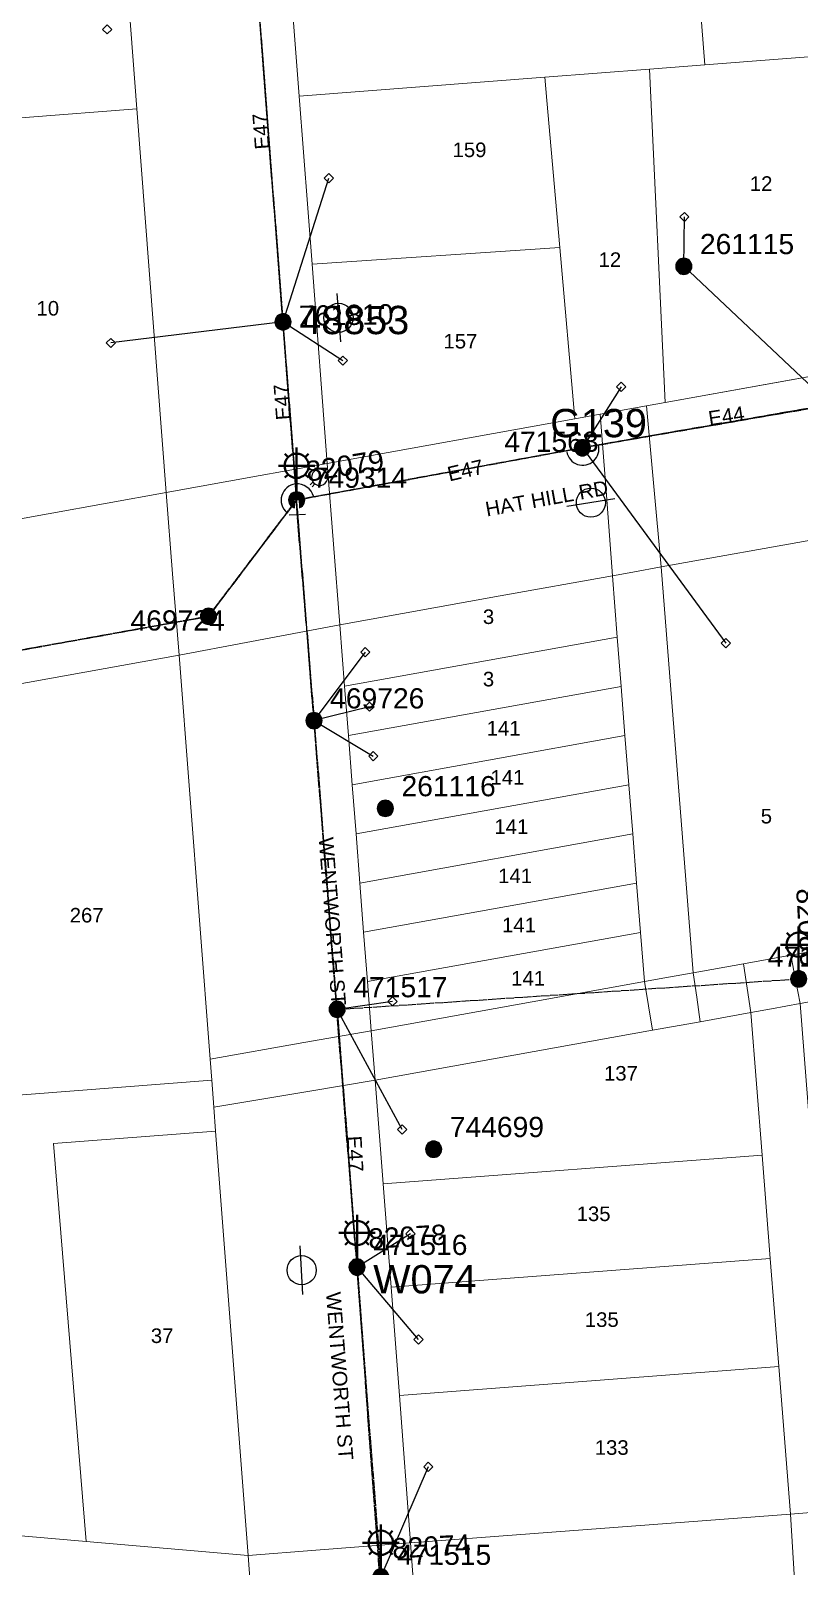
# Model space of a CAD drawing. Header units: metres. Extents: x 248068 to 248760, y 6274625 to 6275817.
# Drawn here: x 248234.1 to 248329.2, y 6275172.9 to 6275362.7 of the extents above; entities that cross this region are included whole.
import ezdxf
from ezdxf.enums import TextEntityAlignment as Align

# ---------------------------------------------------------------- set-up
doc = ezdxf.new("R2010")
doc.units = ezdxf.units.M
doc.linetypes.add('Cable Exist OH', pattern=[1, 1, 0])
doc.layers.get('0').update_dxf_attribs({"color": 6})
doc.layers.add('Cadastre Land Parcels_SP_EXT', color=9, linetype='Continuous', lineweight=5)
doc.layers.add('Cadastre Roads_SP_EXT', color=9, linetype='Continuous', lineweight=5)
for name, color, linetype in [('Equip_SP_HV_EXT', 7, 'Continuous'), ('Equip_SP_LV_EXT', 7, 'Continuous'), ('Equip_SP_SL_EXT', 7, 'Continuous'), ('Mains_HV_EXT', 7, 'Continuous'), ('Mains_LV_EXT', 7, 'Continuous'), ('Mains_SL_EXT', 7, 'Continuous'), ('Services_SP_EXT', 7, 'Continuous'), ('SupportsOH_SP_TR_HV_LV_SL_EXT', 7, 'Continuous')]:
    doc.layers.add(name, color=color, linetype=linetype)
doc.layers.get('0').freeze()
doc.styles.add('HVSW_LABEL', font='arial.ttf')
doc.styles.add('iecARIAL', font='arial.ttf', dxfattribs={"height": 2})
doc.styles.add('POLE_LABEL', font='arial.ttf')
doc.styles.get("Standard").update_dxf_attribs({"font": 'arial.ttf'})

# ---------------------------------------------------------------- blocks, each defined once
blk = doc.blocks.new('LV_OH_LINKS_OPEN_EXT')
for p, q in [((-0.17, 4.97), (-0.17, 5.46)), ((0.17, 4.97), (0.17, 5.46)), ((-0.17, 3), (-0.17, 2.5)), ((0.17, 3), (0.17, 2.5))]:
    blk.add_line(p, q)
blk.add_lwpolyline([(0, 2.99, 1), (0, 4.98, 1)], format="xyb", close=True)
at = {"flags": 9}
for tag, p in [('ACTUAL_STATUS', (0, 0)), ('CONSTRUCTED_VOLTAGE', (0, -0.2)), ('OPERATING_VOLTAGE', (0, -0.6)), ('ORIENTATION', (0, -0.8)), ('OWNED_BY', (0, -1)), ('STATE', (0, -1.2)), ('SWITCH_TYPE', (0, -1.4)), ('NO_PHASES', (0, -0.4)), ('USAGE', (0, -1.6)), ('LEGEND', (0, -1.8)), ('NOTES', (0, -2))]:
    blk.add_attdef(tag, text='', height=0.2, dxfattribs=at).set_placement(p, align=Align.MIDDLE_LEFT)
at = {"flags": 1}
blk.add_attdef('Z', (0, 0), '', height=0.2, dxfattribs=at)
blk = doc.blocks.new('SL_LANTERN_EXT')
at = {"lineweight": 40}
for p, q in [((0, 1.97), (0, 6.47)), ((-2.25, 4.22), (2.25, 4.22)), ((-1.46, 5.68), (-1.06, 5.28)), ((1.46, 5.68), (1.06, 5.28)), ((-1.46, 2.76), (-1.06, 3.16)), ((0, 0), (0, 2.72)), ((1.46, 2.76), (1.06, 3.16))]:
    blk.add_line(p, q, dxfattribs=at)
blk.add_circle((0, 4.22), 1.5, dxfattribs=at)
at = {"style": 'iecARIAL', "flags": 8}
blk.add_attdef('ASSET_NUM', (1.5, 1.5), '', height=2.5, dxfattribs=at)
for tag, p, height, flags in [('OPERATING_VOLTAGE', (0.98, -1.65), 0.2, 9), ('ORIENTATION', (0.98, -1.85), 0.2, 9), ('OWNED_BY', (0.98, -2.05), 0.2, 9), ('CONSTRUCTED_VOLTAGE', (0.98, -0.65), 0.2, 9), ('CONTROL_TYPE', (0.98, -0.85), 0.2, 9), ('LANTERN_PURPOSE', (0.98, -1.05), 0.2, 9), ('LANTERN_TYPE', (0.98, -1.25), 0.2, 9), ('NO_PHASES', (0.98, -1.45), 0.2, 9), ('LNUMBER', (2.18, -3.25), 2.5, 8), ('STATE', (0.98, -2.25), 0.2, 9), ('USAGE', (0.98, -2.45), 0.2, 9), ('CEXIST', (0.98, -2.65), 0.2, 9), ('CNEW', (0.98, -2.85), 0.2, 9), ('CNUMBER', (0.98, -3.05), 0.2, 9), ('CREMOVE', (0.98, -3.25), 0.2, 9), ('CREPLACE', (0.98, -3.45), 0.2, 9), ('LKINGHEIGHT', (0.98, -3.65), 0.2, 9), ('LBRACKET', (0.98, -3.85), 0.2, 9), ('LBRACKETVOCAB', (0.98, -4.05), 0.2, 9), ('LCATEGORY', (0.98, -4.25), 0.2, 9), ('LCHARGE1', (0.98, -4.45), 0.2, 9), ('LCHARGE1PERCENT', (0.98, -4.65), 0.2, 9), ('LCHARGE2', (0.98, -4.85), 0.2, 9), ('LCHARGE2PERCENT', (0.98, -5.05), 0.2, 9), ('LCHARGE3', (0.98, -5.25), 0.2, 9), ('LCHARGE3PERCENT', (0.98, -5.45), 0.2, 9), ('LEXIST', (0.98, -5.65), 0.2, 9), ('LLAMP', (0.98, -5.85), 0.2, 9), ('LLAMPVOCAB', (0.98, -6.05), 0.2, 9), ('LMAST', (0.98, -6.25), 0.2, 9), ('LMASTVOCAB', (0.98, -6.45), 0.2, 9), ('LNEW', (0.98, -6.65), 0.2, 9), ('LANTNUMBER', (0.98, -6.85), 0.2, 9), ('LOUTREACH', (0.98, -7.25), 0.2, 9), ('LOUTREACHVOCAB', (0.98, -7.45), 0.2, 9), ('LRATECODE', (0.98, -7.65), 0.2, 9), ('STREETNAME', (0.98, -9.25), 0.2, 9), ('SUBURB', (0.98, -9.45), 0.2, 1), ('LREMOVE', (0.98, -7.85), 0.2, 9), ('LREPLACE', (0.98, -8.05), 0.2, 9), ('LTYPE', (0.98, -8.25), 0.2, 9), ('LTYPEVOCAB', (0.98, -8.45), 0.2, 9), ('LEGEND', (0.98, -8.65), 0.2, 9), ('LOCATION', (0.98, -8.85), 0.2, 9), ('NOTES', (0.98, -9.05), 0.2, 9)]:
    blk.add_attdef(tag, p, '', height=height, dxfattribs=dict(flags=flags))
blk = doc.blocks.new('CCP_EXT')
at = {"flags": 9}
for tag, p in [('STATE', (0, -1.8)), ('NOTES', (0, -2))]:
    blk.add_attdef(tag, text='', height=0.2, dxfattribs=at).set_placement(p, align=Align.MIDDLE_LEFT)
blk.add_wipeout([(0, 0.57), (0.57, 0), (0, -0.57), (-0.57, 0)])
blk.add_lwpolyline([(-0.57, 0), (0, 0.57), (0.57, 0), (0, -0.57), (-0.57, 0)])
at = {"flags": 1}
blk.add_attdef('Z', (0, 0), '', height=0.2, dxfattribs=at)
at = {"flags": 9}
for tag, p in [('CCP_TYPE', (0, 0)), ('CONSTRUCTED_VOLTAGE', (0, -0.2)), ('OPERATING_VOLTAGE', (0, -0.6)), ('ORIENTATION', (0, -0.8)), ('OWNED_BY', (0, -1)), ('NO_PHASES', (0, -0.4)), ('USAGE', (0, -1.2)), ('LEGEND', (0, -1.4)), ('LIFE_SUPPORT', (0, -1.6))]:
    blk.add_attdef(tag, text='', height=0.2, dxfattribs=at).set_placement(p, align=Align.MIDDLE_LEFT)
blk = doc.blocks.new('POLE_EXT')
blk.add_hatch(color=256).paths.add_polyline_path([(-1, 0, 1), (1, 0, 1)])
blk.add_lwpolyline([(-1, 0, 1), (1, 0, 1)], format="xyb", close=True)
for tag, height, flags, p in [('pNumber', 2.5, 8, (-17.84, 2.07)), ('OWNED_BY', 0.2, 9, (1.35, -0.4)), ('SPECIAL_USE', 0.2, 9, (1.35, -0.8)), ('STATE', 0.2, 9, (1.35, -1)), ('cLV', 0.2, 9, (1.35, -1.4)), ('hDepth', 0.2, 9, (1.35, -1.6)), ('hDia', 0.2, 9, (1.35, -1.8)), ('PARENT', 0.2, 9, (1.35, -0.6)), ('USAGE', 0.2, 9, (1.35, -1.2)), ('cHV', 0.2, 9, (1.35, -2)), ('cLinedev', 0.2, 9, (1.35, -3.4)), ('pExisting', 0.2, 9, (1.35, -3.8)), ('LBRACKET', 0.2, 9, (1.35, -2.2)), ('LExisting', 0.2, 9, (1.35, -2.4)), ('LANTNUMBER', 0.2, 9, (1.35, -2.6)), ('LOther', 0.2, 9, (1.35, -2.8)), ('LRemove', 0.2, 9, (1.35, -3)), ('LEGEND', 0.2, 9, (1.35, -3.2)), ('LOCATION', 0.2, 9, (1.35, -3.6)), ('pFooting', 0.2, 9, (1.35, -4.4)), ('pNew', 0.2, 9, (1.35, -4.6)), ('pRelocate', 0.2, 9, (1.35, -5)), ('pRemove', 0.2, 9, (1.35, -5.2)), ('pReplace', 0.2, 9, (1.35, -5.4)), ('pStay', 0.2, 9, (1.35, -5.6)), ('PFNUMBER', 0.2, 9, (1.35, -4)), ('NEWPFNUMBER', 0.2, 9, (1.35, -4.2)), ('pType', 0.2, 9, (1.35, -5.8)), ('cspan', 0.2, 9, (1.35, -6)), ('STREETNAME', 0.2, 9, (1.35, -6.2)), ('SUBURB', 0.2, 9, (1.35, -6.4)), ('OPERATED_BY', 0.2, 9, (1.36, -7.01)), ('NOTES', 0.2, 9, (1.35, -6.6)), ('MAINTAINED_BY', 0.2, 9, (1.36, -6.81))]:
    blk.add_attdef(tag, text='', height=height, dxfattribs=dict(flags=flags)).set_placement(p, align=Align.MIDDLE_LEFT)
at = {"style": 'POLE_LABEL'}
for tag, height, flags, p in [('ASSET_NUM', 2.5, 8, (2, 2)), ('STRUCTURE_PLANT_NUMBER', 0.2, 9, (1.35, 0.03)), ('STREET_CODE', 0.2, 9, (1.35, -0.2))]:
    blk.add_attdef(tag, text='', height=height, dxfattribs=dict(at, flags=flags)).set_placement(p, align=Align.MIDDLE_LEFT)
at = {"flags": 1}
blk.add_attdef('Z', (1.35, -7.33), '', height=0.2, dxfattribs=at)
blk = doc.blocks.new('HV_ABS_CLOSED_EXT')
blk.add_line((-3, 6.87), (3, 6.87))
blk.add_circle((0, 6.87), 1.8)
at = {"style": 'HVSW_LABEL'}
for tag, height, flags, p in [('ASSET_NUM', 3.5, 8, (2, 2)), ('STREET_CODE', 0.2, 9, (0, -0.2))]:
    blk.add_attdef(tag, text='', height=height, dxfattribs=dict(at, flags=flags)).set_placement(p, align=Align.MIDDLE_LEFT)
at = {"flags": 1}
blk.add_attdef('Z', (0, 0), '', height=0.2, dxfattribs=at)
at = {"flags": 9}
for tag, p in [('ACTUAL_STATUS', (0, -0.4)), ('CONSTRUCTED_VOLTAGE', (0, -0.6)), ('OPERATING_VOLTAGE', (0, -1)), ('ORIENTATION', (0, -1.2)), ('OWNED_BY', (0, -1.4)), ('STATE', (0, -1.6)), ('SWITCH_TYPE', (0, -1.8)), ('NO_PHASES', (0, -0.8)), ('USAGE', (0, -2)), ('STREETNAME', (0, -2.6)), ('SUBURB', (0, -2.8)), ('LEGEND', (0, -2.2)), ('LOCATION', (0, -2.4)), ('NOTES', (0, -3))]:
    blk.add_attdef(tag, text='', height=0.2, dxfattribs=at).set_placement(p, align=Align.MIDDLE_LEFT)
blk = doc.blocks.new('End Shackle_EXT')
at = {"flags": 9}
for tag, p in [('USAGE', (0, -1.4)), ('NOTES', (0, -1.6))]:
    blk.add_attdef(tag, text='', height=0.2, dxfattribs=at).set_placement(p, align=Align.MIDDLE_LEFT)
blk.add_wipeout([(0, 0.25), (1.81, 0.25), (1.82, -0.25), (0, -0.25)])
blk.add_line((1.81, -1), (1.81, 1))
at = {"flags": 1}
blk.add_attdef('Z', (0, 0), '', height=0.2, dxfattribs=at)
at = {"flags": 9}
for tag, p in [('CONNECTOR_TYPE', (0, 0)), ('CONSTRUCTED_VOLTAGE', (0, -0.2)), ('OPERATING_VOLTAGE', (0, -0.6)), ('ORIENTATION', (0, -0.8)), ('OWNED_BY', (0, -1)), ('STATE', (0, -1.2)), ('NO_PHASES', (0, -0.4))]:
    blk.add_attdef(tag, text='', height=0.2, dxfattribs=at).set_placement(p, align=Align.MIDDLE_LEFT)

msp = doc.modelspace()

# ---------------------------------------------------------------- linework, layer by layer
at = {"layer": 'Cadastre Land Parcels_SP_EXT', "linetype": 'Continuous'}
for points in [[(248315.91, 6275378.51), (248314.35, 6275398.58), (248264.18, 6275394.68), (248267.27, 6275354.57), (248297.69, 6275356.91), (248310.64, 6275357.91), (248317.46, 6275358.43), (248315.91, 6275378.51)], [(248367.65, 6275362.31), (248366.08, 6275382.38), (248315.91, 6275378.51), (248317.46, 6275358.43), (248335.6, 6275359.82), (248357, 6275361.45), (248367.65, 6275362.31)], [(248247.22, 6275353), (248245.67, 6275373.09), (248195.51, 6275369.21), (248196, 6275362.49), (248197, 6275349.08), (248219.55, 6275350.87), (248247.22, 6275353)], [(248338.89, 6275321.44), (248335.6, 6275359.82), (248317.46, 6275358.43), (248310.64, 6275357.91), (248312.56, 6275316.7), (248338.89, 6275321.44)], [(248299.53, 6275335.87), (248297.94, 6275354.03), (248297.69, 6275356.91), (248267.27, 6275354.57), (248268.88, 6275333.8), (248299.53, 6275335.87)], [(248312.56, 6275316.7), (248310.64, 6275357.91), (248297.69, 6275356.91), (248297.94, 6275354.03), (248299.53, 6275335.87), (248301.38, 6275314.69), (248304.53, 6275315.25), (248310.27, 6275316.29), (248312.56, 6275316.7)], [(248247.22, 6275353), (248219.55, 6275350.87), (248221.59, 6275300.32), (248250.85, 6275305.59), (248247.22, 6275353)], [(248301.38, 6275314.69), (248299.53, 6275335.87), (248268.88, 6275333.8), (248270.77, 6275309.16), (248301.38, 6275314.69)], [(248335.91, 6275249.81), (248331.98, 6275299.92), (248312.06, 6275296.38), (248316.03, 6275246.23), (248322.24, 6275247.35), (248328.09, 6275248.4), (248335.91, 6275249.81)], [(248306.63, 6275287.7), (248306.05, 6275295.29), (248292.14, 6275292.8), (248272.32, 6275289.23), (248272.91, 6275281.63), (248306.63, 6275287.7)], [(248307.11, 6275281.62), (248306.63, 6275287.7), (248272.91, 6275281.63), (248273.38, 6275275.55), (248307.11, 6275281.62)], [(248256.27, 6275235.54), (248252.43, 6275285.46), (248212.82, 6275278.34), (248216.54, 6275229.88), (248256.47, 6275232.95), (248256.27, 6275235.54)], [(248307.11, 6275281.62), (248273.38, 6275275.55), (248273.85, 6275269.47), (248307.58, 6275275.54), (248307.11, 6275281.62)], [(248152.91, 6275267.57), (248157.96, 6275203.38), (248210.07, 6275199.29), (248216.18, 6275198.75), (248214.39, 6275178.23), (248240.93, 6275175.93), (248236.89, 6275225.12), (248256.95, 6275226.66), (248256.73, 6275229.6), (248256.47, 6275232.95), (248216.54, 6275229.88), (248212.82, 6275278.34), (248152.91, 6275267.57)], [(248308.06, 6275269.46), (248307.58, 6275275.54), (248273.85, 6275269.47), (248274.32, 6275263.39), (248308.06, 6275269.46)], [(248308.54, 6275263.38), (248308.06, 6275269.46), (248274.32, 6275263.39), (248274.79, 6275257.31), (248308.54, 6275263.38)], [(248275.26, 6275251.23), (248309.02, 6275257.3), (248308.54, 6275263.38), (248274.79, 6275257.31), (248275.26, 6275251.23)], [(248309.02, 6275257.3), (248275.26, 6275251.23), (248275.73, 6275245.15), (248309.49, 6275251.22), (248309.02, 6275257.3)], [(248310, 6275245.15), (248309.49, 6275251.22), (248275.73, 6275245.15), (248276.2, 6275239.07), (248296.1, 6275242.65), (248310, 6275245.15)], [(248323.16, 6275241.3), (248316.9, 6275240.18), (248311, 6275239.12), (248276.68, 6275232.97), (248277.67, 6275220.13), (248324.56, 6275223.7), (248323.16, 6275241.3)], [(248240.93, 6275175.93), (248260.98, 6275174.19), (248256.95, 6275226.66), (248236.89, 6275225.12), (248240.93, 6275175.93)], [(248325.56, 6275210.93), (248324.56, 6275223.7), (248277.67, 6275220.13), (248278.65, 6275207.37), (248325.56, 6275210.93)], [(248326.6, 6275197.56), (248325.56, 6275210.93), (248278.65, 6275207.37), (248279.68, 6275194), (248326.6, 6275197.56)], [(248328.05, 6275179.3), (248326.6, 6275197.56), (248279.68, 6275194), (248281.08, 6275175.76), (248328.05, 6275179.3)]]:
    msp.add_lwpolyline(points, close=True, dxfattribs=at)
at = {"layer": 'Cadastre Roads_SP_EXT', "linetype": 'Continuous'}
for p, q in [((248338.89, 6275321.44), (248312.56, 6275316.7)), ((248312.56, 6275316.7), (248310.27, 6275316.29)), ((248310.27, 6275316.29), (248311.17, 6275306.32)), ((248311.17, 6275306.32), (248312.06, 6275296.38)), ((248312.06, 6275296.38), (248331.98, 6275299.92))]:
    msp.add_line(p, q, dxfattribs=at)
for points in [[(248306.05, 6275295.29), (248305.29, 6275305.27), (248304.53, 6275315.25), (248301.38, 6275314.69), (248270.77, 6275309.16), (248271.55, 6275299.19), (248272.32, 6275289.23), (248292.14, 6275292.8), (248306.05, 6275295.29)], [(248252.43, 6275285.46), (248251.64, 6275295.53), (248250.85, 6275305.59), (248221.59, 6275300.32), (248151.27, 6275287.73), (248152.1, 6275277.65), (248152.91, 6275267.57), (248212.82, 6275278.34), (248252.43, 6275285.46)], [(248316.03, 6275246.23), (248312.06, 6275296.38), (248308.56, 6275295.75), (248306.05, 6275295.29), (248306.63, 6275287.7), (248307.11, 6275281.62), (248307.58, 6275275.54), (248308.06, 6275269.46), (248308.54, 6275263.38), (248309.02, 6275257.3), (248309.49, 6275251.22), (248310, 6275245.15), (248312.52, 6275245.6), (248316.03, 6275246.23)], [(248376.16, 6275250.86), (248375.95, 6275253.92), (248375.73, 6275256.98), (248358.11, 6275253.81), (248355.81, 6275253.4), (248346.78, 6275251.77), (248335.91, 6275249.81), (248328.09, 6275248.4), (248328.67, 6275245.39), (248329.24, 6275242.42), (248376.16, 6275250.86)], [(248323.16, 6275241.3), (248322.7, 6275244.32), (248322.24, 6275247.35), (248316.03, 6275246.23), (248316.46, 6275243.21), (248316.9, 6275240.18), (248323.16, 6275241.3)], [(248330.69, 6275223.93), (248329.24, 6275242.42), (248325.7, 6275241.77), (248323.16, 6275241.3), (248324.56, 6275223.7), (248325.56, 6275210.93), (248326.6, 6275197.56), (248328.05, 6275179.3), (248330.59, 6275179.51), (248334.15, 6275179.8), (248332.42, 6275201.85), (248330.85, 6275221.93), (248330.69, 6275223.93)], [(248261.7, 6275164.63), (248260.98, 6275174.19), (248240.93, 6275175.93), (248214.39, 6275178.23), (248211.87, 6275158.1), (248218.02, 6275157.59), (248224.18, 6275157.07), (248230.34, 6275156.53), (248236.49, 6275156.01), (248242.65, 6275155.52), (248248.81, 6275155.02), (248255.67, 6275154.43), (248262.52, 6275153.85), (248261.7, 6275164.63)], [(248330.06, 6275146.85), (248329.06, 6275163.08), (248328.05, 6275179.3), (248281.08, 6275175.76), (248281.94, 6275163.96), (248282.8, 6275152.14), (248311.25, 6275149.55), (248327.1, 6275148.14), (248330.06, 6275146.85)]]:
    msp.add_lwpolyline(points, close=True, dxfattribs=at)
at = {"layer": 'Mains_HV_EXT', "linetype": 'Cable Exist OH'}
msp.add_lwpolyline([(248261.9, 6275370.59), (248265.28, 6275326.65)], dxfattribs=at)
at = {"layer": 'Mains_HV_EXT', "linetype": 'Continuous'}
msp.add_lwpolyline([(248269.09, 6275305.05, 0.363503), (248266.81, 6275306.64)], format="xyb", dxfattribs=at)
at = {"layer": 'Mains_LV_EXT', "linetype": 'Cable Exist OH'}
for points in [[(248265.27, 6275326.71), (248261.9, 6275370.59)], [(248302.32, 6275311.11), (248333.07, 6275316.42)], [(248212.83, 6275282.5), (248256.08, 6275290.27)], [(248271.99, 6275241.7), (248269.18, 6275277.39)], [(248274.45, 6275209.85), (248271.99, 6275241.7)], [(248277.39, 6275171.56), (248274.45, 6275209.85)]]:
    msp.add_lwpolyline(points, dxfattribs=at)
at = {"layer": 'Mains_LV_EXT', "linetype": 'Continuous'}
for points in [[(248300.39, 6275310.62, 1.043726), (248304.3, 6275311.45)], [(248266.81, 6275306.65, 0.638072), (248265.75, 6275303.09)], [(248269.09, 6275305.05, 0.355838), (248266.81, 6275306.66)]]:
    msp.add_lwpolyline(points, format="xyb", dxfattribs=at)
at = {"layer": 'Mains_SL_EXT', "linetype": 'Cable Exist OH'}
for points in [[(248271.99, 6275241.7), (248274.45, 6275209.85)], [(248274.45, 6275209.85), (248277.39, 6275171.56)]]:
    msp.add_lwpolyline(points, dxfattribs=at)

# ---------------------------------------------------------------- block references
at = {"layer": 'Equip_SP_HV_EXT'}
ref = msp.add_blockref('HV_ABS_CLOSED_EXT', (248265.31, 6275326.65), dxfattribs=dict(at, rotation=274.3893090495939))
ref.add_attrib('ASSET_NUM', '48853', dxfattribs={"layer": '0', "height": 3.5, "style": 'HVSW_LABEL'}).set_placement((248267.31, 6275326.9), align=Align.MIDDLE_LEFT)
ref = msp.add_blockref('HV_ABS_CLOSED_EXT', (248302.32, 6275311.11), dxfattribs=dict(at, rotation=188.8155260677195))
ref.add_attrib('ASSET_NUM', 'G139', dxfattribs={"layer": '0', "height": 3.5, "style": 'HVSW_LABEL'}).set_placement((248304.32, 6275311.36), align=Align.BOTTOM_CENTER)
at = {"layer": 'Equip_SP_LV_EXT', "rotation": 314.4572485246834}
msp.add_blockref('LV_OH_LINKS_OPEN_EXT', (248266.98, 6275304.66), dxfattribs=at)
at = {"layer": 'Equip_SP_SL_EXT'}
ref = msp.add_blockref('SL_LANTERN_EXT', (248266.97, 6275304.66), dxfattribs=at)
ref.add_attrib('ASSET_NUM', '82079', dxfattribs={"layer": '0', "height": 2.5, "rotation": 9.124, "style": 'iecARIAL'}).set_placement((248268.47, 6275306.16), align=Align.BOTTOM_LEFT)
ref = msp.add_blockref('SL_LANTERN_EXT', (248329.07, 6275245.47), dxfattribs=at)
ref.add_attrib('ASSET_NUM', '82083', dxfattribs={"layer": '0', "height": 2.5, "rotation": 273.3403, "style": 'iecARIAL'}).set_placement((248330.57, 6275246.98), align=Align.MIDDLE_RIGHT)
ref = msp.add_blockref('SL_LANTERN_EXT', (248274.45, 6275209.85), dxfattribs=at)
ref.add_attrib('ASSET_NUM', '82078', dxfattribs={"layer": '0', "height": 2.5, "rotation": 3.2402, "style": 'iecARIAL'}).set_placement((248275.95, 6275211.35), align=Align.BOTTOM_LEFT)
ref = msp.add_blockref('SL_LANTERN_EXT', (248277.39, 6275171.56), dxfattribs=at)
ref.add_attrib('ASSET_NUM', '82074', dxfattribs={"layer": '0', "height": 2.5, "rotation": 3.2056, "style": 'iecARIAL'}).set_placement((248278.89, 6275173.06), align=Align.BOTTOM_LEFT)
at = {"layer": 'SupportsOH_SP_TR_HV_LV_SL_EXT'}
ref = msp.add_blockref('POLE_EXT', (248314.86, 6275333.54), dxfattribs=at)
ref.add_attrib('ASSET_NUM', '261115', dxfattribs={"layer": '0', "height": 2.5, "style": 'POLE_LABEL'}).set_placement((248316.86, 6275334.29), align=Align.BOTTOM_LEFT)
ref = msp.add_blockref('POLE_EXT', (248265.29, 6275326.67), dxfattribs=at)
ref.add_attrib('ASSET_NUM', '761810', dxfattribs={"layer": '0', "height": 2.5, "rotation": 1, "style": 'POLE_LABEL'}).set_placement((248267.29, 6275327.42), align=Align.MIDDLE_LEFT)
ref = msp.add_blockref('POLE_EXT', (248302.32, 6275311.11), dxfattribs=at)
ref.add_attrib('ASSET_NUM', '471568', dxfattribs={"layer": '0', "height": 2.5, "rotation": 0.0413, "style": 'POLE_LABEL'}).set_placement((248304.32, 6275311.86), align=Align.MIDDLE_RIGHT)
ref = msp.add_blockref('POLE_EXT', (248266.98, 6275304.66), dxfattribs=at)
ref.add_attrib('ASSET_NUM', '749314', dxfattribs={"layer": '0', "height": 2.5, "style": 'POLE_LABEL'}).set_placement((248268.98, 6275305.41), align=Align.BOTTOM_LEFT)
ref = msp.add_blockref('POLE_EXT', (248256.08, 6275290.27), dxfattribs=at)
ref.add_attrib('ASSET_NUM', '469724', dxfattribs={"layer": '0', "height": 2.5, "style": 'POLE_LABEL'}).set_placement((248258.08, 6275291.02), align=Align.TOP_RIGHT)
ref = msp.add_blockref('POLE_EXT', (248277.95, 6275266.54), dxfattribs=at)
ref.add_attrib('ASSET_NUM', '261116', dxfattribs={"layer": '0', "height": 2.5, "style": 'POLE_LABEL'}).set_placement((248279.95, 6275267.29), align=Align.BOTTOM_LEFT)
ref = msp.add_blockref('POLE_EXT', (248329.07, 6275245.47), dxfattribs=at)
ref.add_attrib('ASSET_NUM', '471621', dxfattribs={"layer": '0', "height": 2.5, "rotation": 0.0436, "style": 'POLE_LABEL'}).set_placement((248331.07, 6275246.22), align=Align.BOTTOM_CENTER)
ref = msp.add_blockref('POLE_EXT', (248283.92, 6275224.42), dxfattribs=at)
ref.add_attrib('ASSET_NUM', '744699', dxfattribs={"layer": '0', "height": 2.5, "style": 'POLE_LABEL'}).set_placement((248285.92, 6275225.17), align=Align.BOTTOM_LEFT)
ref = msp.add_blockref('POLE_EXT', (248277.39, 6275171.56), dxfattribs=at)
ref.add_attrib('ASSET_NUM', '471515', dxfattribs={"layer": '0', "height": 2.5, "rotation": 359.9481, "style": 'POLE_LABEL'}).set_placement((248279.39, 6275172.31), align=Align.BOTTOM_LEFT)

# ---------------------------------------------------------------- texts
at = {"layer": 'Cadastre Land Parcels_SP_EXT'}
for s, p in [('159', (248286.26, 6275347.03)), ('12', (248323.03, 6275342.86)), ('12', (248304.32, 6275333.46)), ('10', (248234.8, 6275327.45)), ('157', (248285.14, 6275323.38)), ('3', (248290.01, 6275289.33)), ('3', (248290.01, 6275281.62)), ('141', (248290.48, 6275275.55)), ('141', (248290.95, 6275269.47)), ('5', (248324.38, 6275264.68)), ('141', (248291.43, 6275263.39)), ('141', (248291.9, 6275257.31)), ('267', (248238.91, 6275252.44)), ('141', (248292.38, 6275251.23)), ('141', (248293.51, 6275244.65)), ('137', (248304.99, 6275232.9)), ('135', (248301.61, 6275215.54)), ('135', (248302.62, 6275202.46)), ('37', (248248.94, 6275200.47)), ('133', (248303.85, 6275186.65))]:
    msp.add_text(s, height=1.8, dxfattribs=at).set_placement(p)
at = {"layer": 'Cadastre Roads_SP_EXT'}
for s, rotation, p in [('HAT HILL RD', 10.2052, (248290.5, 6275302.61)), ('WENTWORTH ST', 274.41, (248269.7, 6275262.9)), ('WENTWORTH ST', 274.3958, (248270.61, 6275206.71))]:
    msp.add_text(s, height=1.8, rotation=rotation, dxfattribs=at).set_placement(p)
at = {"layer": 'Mains_LV_EXT'}
for s, rotation, p in [('E47', 94.3909, (248263.63, 6275348.05)), ('E47', 94.3909, (248266.25, 6275314.6)), ('E44', 8.6869, (248318.05, 6275313.82)), ('E47', 13.1228, (248285.87, 6275306.94)), ('E47', 273.2739, (248273.2, 6275226.03))]:
    msp.add_text(s, height=1.8, rotation=rotation, dxfattribs=at).set_placement(p)

# ---------------------------------------------------------------- next in the draw order: block references
at = {"layer": 'Services_SP_EXT'}
for p in [(248243.55, 6275362.82), (248270.96, 6275344.42), (248314.93, 6275339.63), (248244, 6275324.06), (248272.7, 6275321.88), (248307.13, 6275318.65), (248275.47, 6275285.86), (248320.05, 6275286.96), (248275.99, 6275279.11), (248276.46, 6275273), (248278.82, 6275242.69), (248280.04, 6275226.86), (248281.05, 6275213.97), (248282.06, 6275200.9), (248283.26, 6275185.16)]:
    msp.add_blockref('CCP_EXT', p, dxfattribs=at)

# ---------------------------------------------------------------- next in the draw order: linework, layer by layer
at = {"layer": 'Cadastre Roads_SP_EXT', "linetype": 'Continuous'}
msp.add_lwpolyline([(248245.67, 6275373.09), (248247.22, 6275353), (248250.85, 6275305.59), (248262.45, 6275307.67), (248270.77, 6275309.16), (248268.88, 6275333.8), (248267.27, 6275354.57), (248264.18, 6275394.68)], dxfattribs=at)
for points in [[(248272.91, 6275281.63), (248272.32, 6275289.23), (248260.74, 6275287.04), (248252.43, 6275285.46), (248256.27, 6275235.54), (248267.88, 6275237.6), (248276.2, 6275239.07), (248275.73, 6275245.15), (248275.26, 6275251.23), (248274.79, 6275257.31), (248274.32, 6275263.39), (248273.85, 6275269.47), (248273.38, 6275275.55), (248272.91, 6275281.63)], [(248311, 6275239.12), (248310.5, 6275242.15), (248310, 6275245.15), (248296.1, 6275242.65), (248276.2, 6275239.07), (248276.44, 6275236.02), (248276.68, 6275232.97), (248311, 6275239.12)], [(248277.67, 6275220.13), (248276.68, 6275232.97), (248268.35, 6275231.56), (248256.73, 6275229.6), (248256.95, 6275226.66), (248260.98, 6275174.19), (248269.35, 6275174.85), (248281.08, 6275175.76), (248279.68, 6275194), (248278.65, 6275207.37), (248277.67, 6275220.13)]]:
    msp.add_lwpolyline(points, close=True, dxfattribs=at)
at = {"layer": 'Mains_HV_EXT', "linetype": 'Cable Exist OH'}
for points in [[(248475.17, 6275379.17), (248395.77, 6275334.18), (248361.33, 6275321.39), (248302.32, 6275311.11)], [(248281.75, 6275110.33), (248274.45, 6275209.85)]]:
    msp.add_lwpolyline(points, dxfattribs=at)
at = {"layer": 'Mains_SL_EXT', "linetype": 'Cable Exist OH'}
msp.add_lwpolyline([(248271.99, 6275241.7), (248329.07, 6275245.47)], dxfattribs=at)
at = {"layer": 'Services_SP_EXT'}
for points in [[(248265.29, 6275326.67), (248270.96, 6275344.42)], [(248333.07, 6275316.42), (248314.86, 6275333.54), (248314.93, 6275339.63)], [(248265.29, 6275326.67), (248244, 6275324.06)], [(248265.29, 6275326.67), (248272.7, 6275321.88)], [(248307.13, 6275318.65), (248302.32, 6275311.11)], [(248302.32, 6275311.11), (248320.05, 6275286.96)], [(248275.47, 6275285.86), (248269.12, 6275277.39)], [(248275.99, 6275279.11), (248269.12, 6275277.39)], [(248269.12, 6275277.39), (248276.46, 6275273)], [(248278.82, 6275242.69), (248271.99, 6275241.7)], [(248280.04, 6275226.86), (248271.99, 6275241.7)], [(248281.05, 6275213.97), (248274.45, 6275209.85)], [(248282.06, 6275200.9), (248274.45, 6275209.85)], [(248283.26, 6275185.16), (248277.39, 6275171.56)]]:
    msp.add_lwpolyline(points, dxfattribs=at)

# ---------------------------------------------------------------- next in the draw order: block references
at = {"layer": 'Equip_SP_HV_EXT'}
ref = msp.add_blockref('HV_ABS_CLOSED_EXT', (248274.45, 6275209.85), dxfattribs=dict(at, rotation=93.18965219324822))
ref.add_attrib('ASSET_NUM', 'W074', dxfattribs={"layer": '0', "height": 3.5, "style": 'HVSW_LABEL'}).set_placement((248276.45, 6275210.1), align=Align.TOP_LEFT)
at = {"layer": 'SupportsOH_SP_TR_HV_LV_SL_EXT'}
ref = msp.add_blockref('POLE_EXT', (248269.12, 6275277.39), dxfattribs=at)
ref.add_attrib('ASSET_NUM', '469726', dxfattribs={"layer": '0', "height": 2.5, "style": 'POLE_LABEL'}).set_placement((248271.12, 6275278.14), align=Align.BOTTOM_LEFT)
ref = msp.add_blockref('POLE_EXT', (248271.99, 6275241.7), dxfattribs=at)
ref.add_attrib('ASSET_NUM', '471517', dxfattribs={"layer": '0', "height": 2.5, "style": 'POLE_LABEL'}).set_placement((248273.99, 6275242.45), align=Align.BOTTOM_LEFT)
ref = msp.add_blockref('POLE_EXT', (248274.45, 6275209.85), dxfattribs=at)
ref.add_attrib('ASSET_NUM', '471516', dxfattribs={"layer": '0', "height": 2.5, "style": 'POLE_LABEL'}).set_placement((248276.45, 6275210.6), align=Align.BOTTOM_LEFT)

# ---------------------------------------------------------------- next in the draw order: block references
at = {"layer": 'Mains_SL_EXT', "rotation": 272.733889573246}
msp.add_blockref('End Shackle_EXT', (248266.98, 6275304.66), dxfattribs=at)

# ---------------------------------------------------------------- next in the draw order: linework, layer by layer
at = {"layer": 'Mains_HV_EXT', "linetype": 'Cable Exist OH'}
for points in [[(248265.28, 6275326.65), (248266.97, 6275304.66)], [(248302.32, 6275311.11), (248266.97, 6275304.66)], [(248274.45, 6275209.85), (248266.97, 6275304.66)]]:
    msp.add_lwpolyline(points, dxfattribs=at)
at = {"layer": 'Mains_LV_EXT', "linetype": 'Cable Exist OH'}
for points in [[(248266.99, 6275304.37), (248265.27, 6275326.71)], [(248266.97, 6275304.66), (248302.32, 6275311.11)], [(248256.08, 6275290.27), (248266.97, 6275304.66)], [(248269.18, 6275277.39), (248266.98, 6275304.66)]]:
    msp.add_lwpolyline(points, dxfattribs=at)
at = {"layer": 'Mains_SL_EXT', "linetype": 'Cable Exist OH'}
for points in [[(248261.9, 6275370.59), (248265.27, 6275326.71), (248266.97, 6275304.66)], [(248361.33, 6275321.39), (248333.07, 6275316.42), (248302.32, 6275311.11), (248266.97, 6275304.66)], [(248266.97, 6275304.66), (248256.08, 6275290.27), (248212.83, 6275282.5)], [(248271.99, 6275241.7), (248269.18, 6275277.39), (248266.9, 6275304.69)]]:
    msp.add_lwpolyline(points, dxfattribs=at)

doc.saveas('drawing.dxf')
